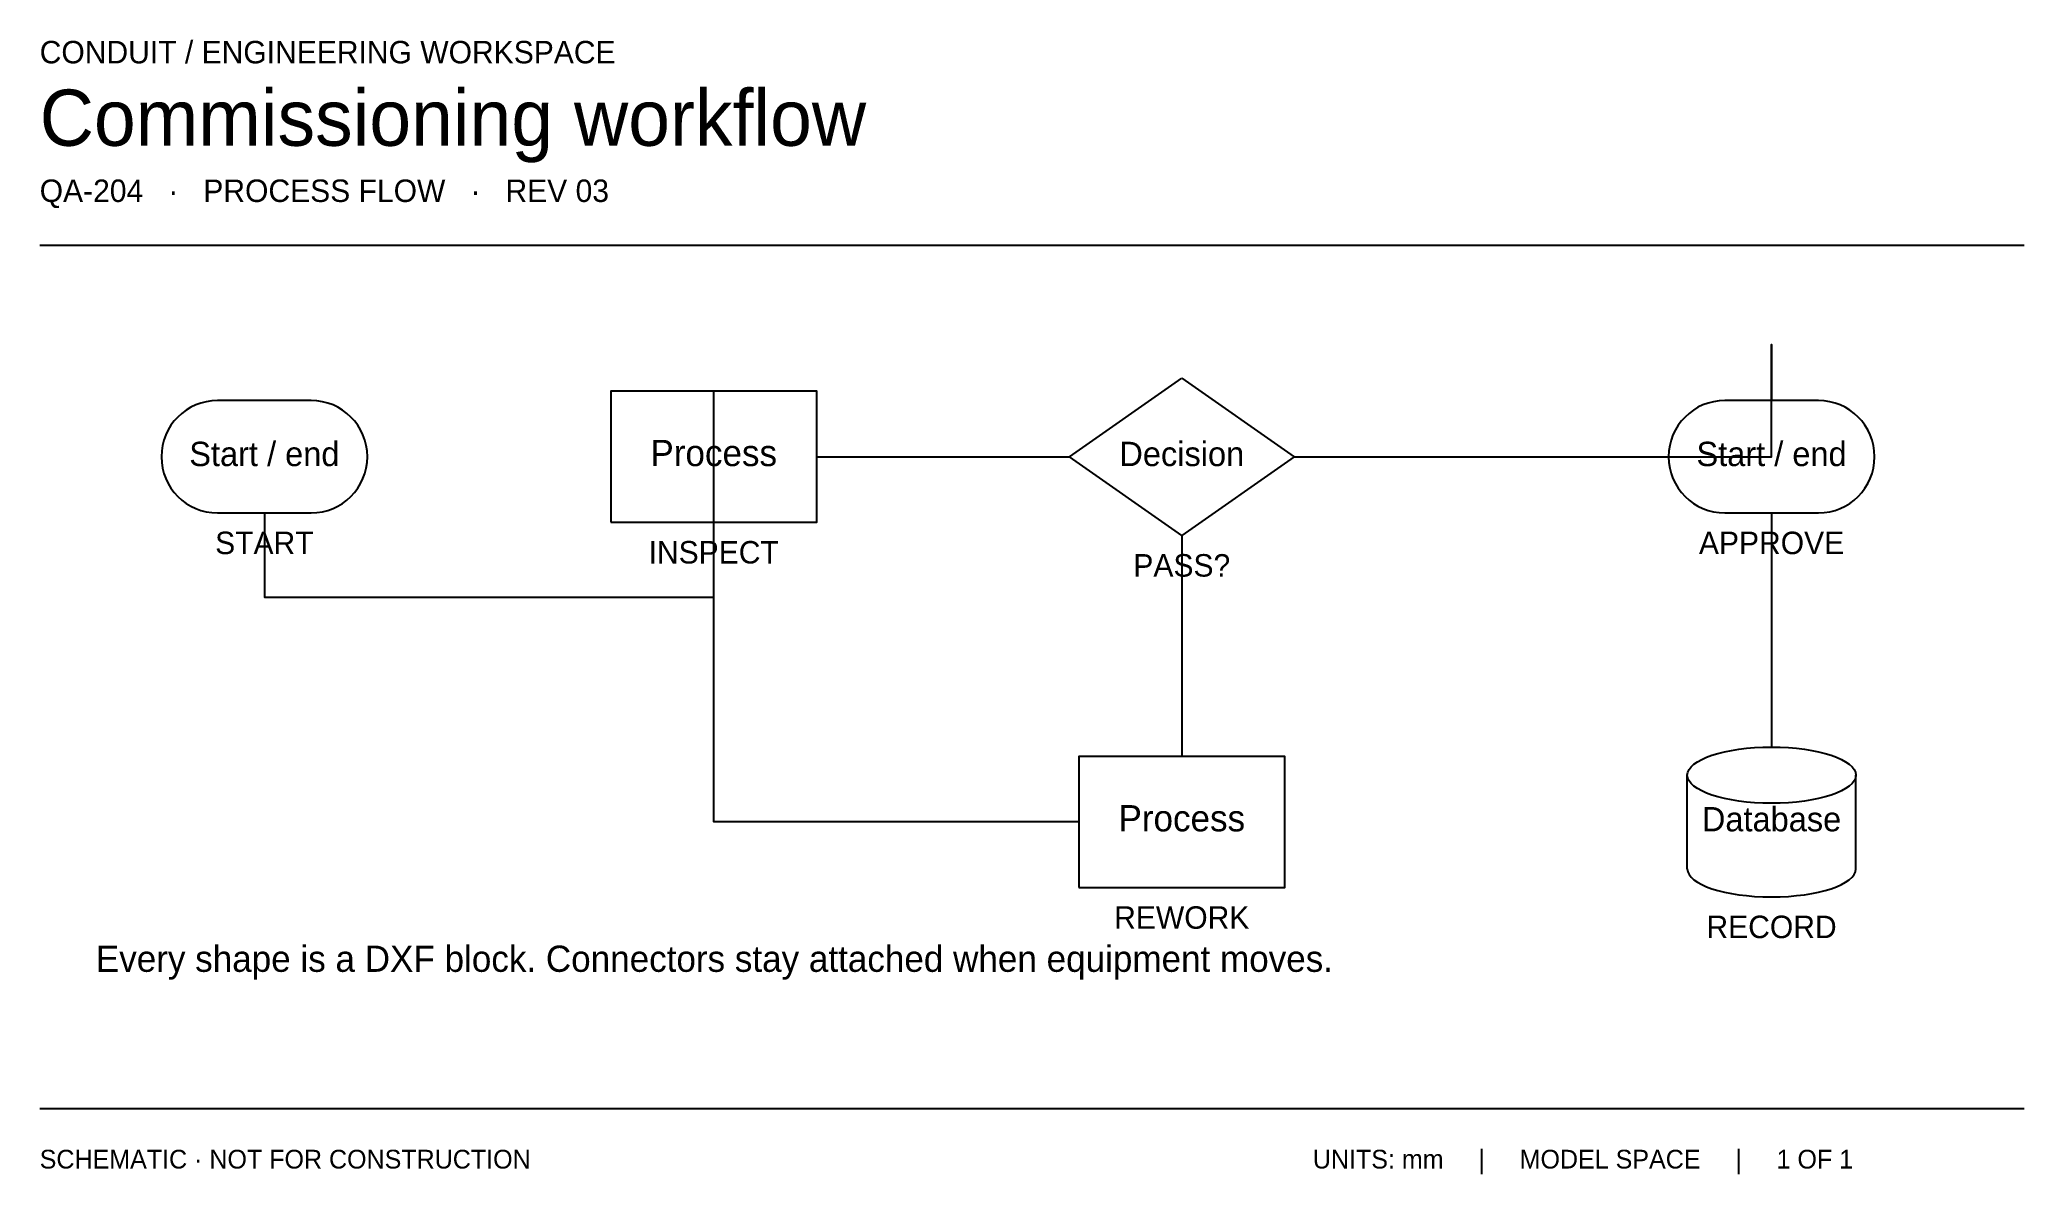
# Model space of a CAD drawing. Header units: millimetres. Extents: x 40 to 1100, y 57 to 663.
import ezdxf
from ezdxf.enums import TextEntityAlignment as Align

# ---------------------------------------------------------------- set-up
doc = ezdxf.new("R2010")
doc.units = ezdxf.units.MM
doc.layers.get('0').update_dxf_attribs({"linetype": 'CONTINUOUS', "true_color": 0x344755})
doc.layers.add('Annotations', color=7, linetype='CONTINUOUS', true_color=0x71808a)
doc.layers.add('Process', color=7, linetype='CONTINUOUS', true_color=0x147c77)

# ---------------------------------------------------------------- blocks, each defined once
blk = doc.blocks.new('CC_TERMINATOR')
at = {"color": 0, "linetype": 'CONTINUOUS'}
for p, q in [((25, 30), (-25, 30)), ((-25, -30), (25, -30))]:
    blk.add_line(p, q, dxfattribs=at)
for centre, start, end in [((-25, 0), 90, 270), ((25, 0), -90, 90)]:
    blk.add_arc(centre, 30, start, end, dxfattribs=at)
blk.add_text('Start / end', height=13, dxfattribs=at).set_placement((0, -5), align=Align.CENTER)
blk = doc.blocks.new('CC_PROCESS')
at = {"color": 0, "linetype": 'CONTINUOUS'}
blk.add_lwpolyline([(-55, -35), (55, -35), (55, 35), (-55, 35)], close=True, dxfattribs=at)
blk.add_text('Process', height=14, dxfattribs=at).set_placement((0, -5), align=Align.CENTER)
blk = doc.blocks.new('CC_DECISION')
at = {"color": 0, "linetype": 'CONTINUOUS'}
blk.add_lwpolyline([(0, 42), (60, 0), (0, -42), (-60, 0)], close=True, dxfattribs=at)
blk.add_text('Decision', height=13, dxfattribs=at).set_placement((0, -5), align=Align.CENTER)
blk = doc.blocks.new('CC_DATABASE')
at = {"color": 0, "linetype": 'CONTINUOUS'}
for p, q in [((-45, -25), (-45, 25)), ((45, -25), (45, 25))]:
    blk.add_line(p, q, dxfattribs=at)
blk.add_ellipse((0, 25), major_axis=(45, 0), ratio=0.333333, dxfattribs=at)
blk.add_ellipse((0, -25), major_axis=(45, 0), ratio=0.333333, start_param=3.141593, end_param=6.283185, dxfattribs=at)
blk.add_text('Database', height=13, dxfattribs=at).set_placement((0, -5), align=Align.CENTER)

msp = doc.modelspace()

# ---------------------------------------------------------------- linework, layer by layer
at = {"layer": 'Annotations', "color": 7, "true_color": 0xccd7db}
for p, q in [((40, 553), (1100, 553)), ((40, 92), (1100, 92))]:
    msp.add_line(p, q, dxfattribs=at)
at = {"layer": 'Process', "color": 7, "true_color": 0x147c77}
for points in [[(710, 440), (965, 440), (965, 500), (965, 470)], [(160, 410), (160, 365), (400, 365), (400, 475), (400, 475)], [(455, 440), (590, 440), (590, 440)], [(595, 245), (400, 245), (400, 405)], [(965, 410), (965, 410), (965, 285)], [(650, 398), (650, 398), (650, 280)]]:
    msp.add_lwpolyline(points, dxfattribs=at)

# ---------------------------------------------------------------- block references
at = {"layer": 'Process'}
ref = msp.add_blockref('CC_DECISION', (650, 440), dxfattribs=at)
ref.add_attrib('TAG', 'PASS?', dxfattribs={"height": 12}).set_placement((650, 376), align=Align.CENTER)
ref = msp.add_blockref('CC_TERMINATOR', (160, 440), dxfattribs=at)
ref.add_attrib('TAG', 'START', dxfattribs={"height": 12}).set_placement((160, 388), align=Align.CENTER)
ref = msp.add_blockref('CC_PROCESS', (400, 440), dxfattribs=at)
ref.add_attrib('TAG', 'INSPECT', dxfattribs={"height": 12}).set_placement((400, 383), align=Align.CENTER)
ref = msp.add_blockref('CC_TERMINATOR', (965, 440), dxfattribs=at)
ref.add_attrib('TAG', 'APPROVE', dxfattribs={"height": 12}).set_placement((965, 388), align=Align.CENTER)
ref = msp.add_blockref('CC_PROCESS', (650, 245), dxfattribs=at)
ref.add_attrib('TAG', 'REWORK', dxfattribs={"height": 12}).set_placement((650, 188), align=Align.CENTER)
ref = msp.add_blockref('CC_DATABASE', (965, 245), dxfattribs=at)
ref.add_attrib('TAG', 'RECORD', dxfattribs={"height": 12}).set_placement((965, 183), align=Align.CENTER)

# ---------------------------------------------------------------- texts
at = {"layer": 'Annotations', "color": 7, "true_color": 0x6d9693}
msp.add_text('CONDUIT / ENGINEERING WORKSPACE', height=12, dxfattribs=at).set_placement((40, 650))
at = {"layer": 'Annotations', "color": 7, "true_color": 0x304c58}
msp.add_text('Commissioning workflow', height=30, dxfattribs=at).set_placement((40, 606))
at = {"layer": 'Annotations', "color": 7, "true_color": 0x849298}
for s, height, p in [('QA-204   ·   PROCESS FLOW   ·   REV 03', 12, (40, 576)), ('Every shape is a DXF block. Connectors stay attached when equipment moves.', 14, (70, 165)), ('SCHEMATIC · NOT FOR CONSTRUCTION', 10, (40, 60)), ('UNITS: mm     |     MODEL SPACE     |     1 OF 1', 10, (720, 60))]:
    msp.add_text(s, height=height, dxfattribs=at).set_placement(p)

doc.saveas('drawing.dxf')
